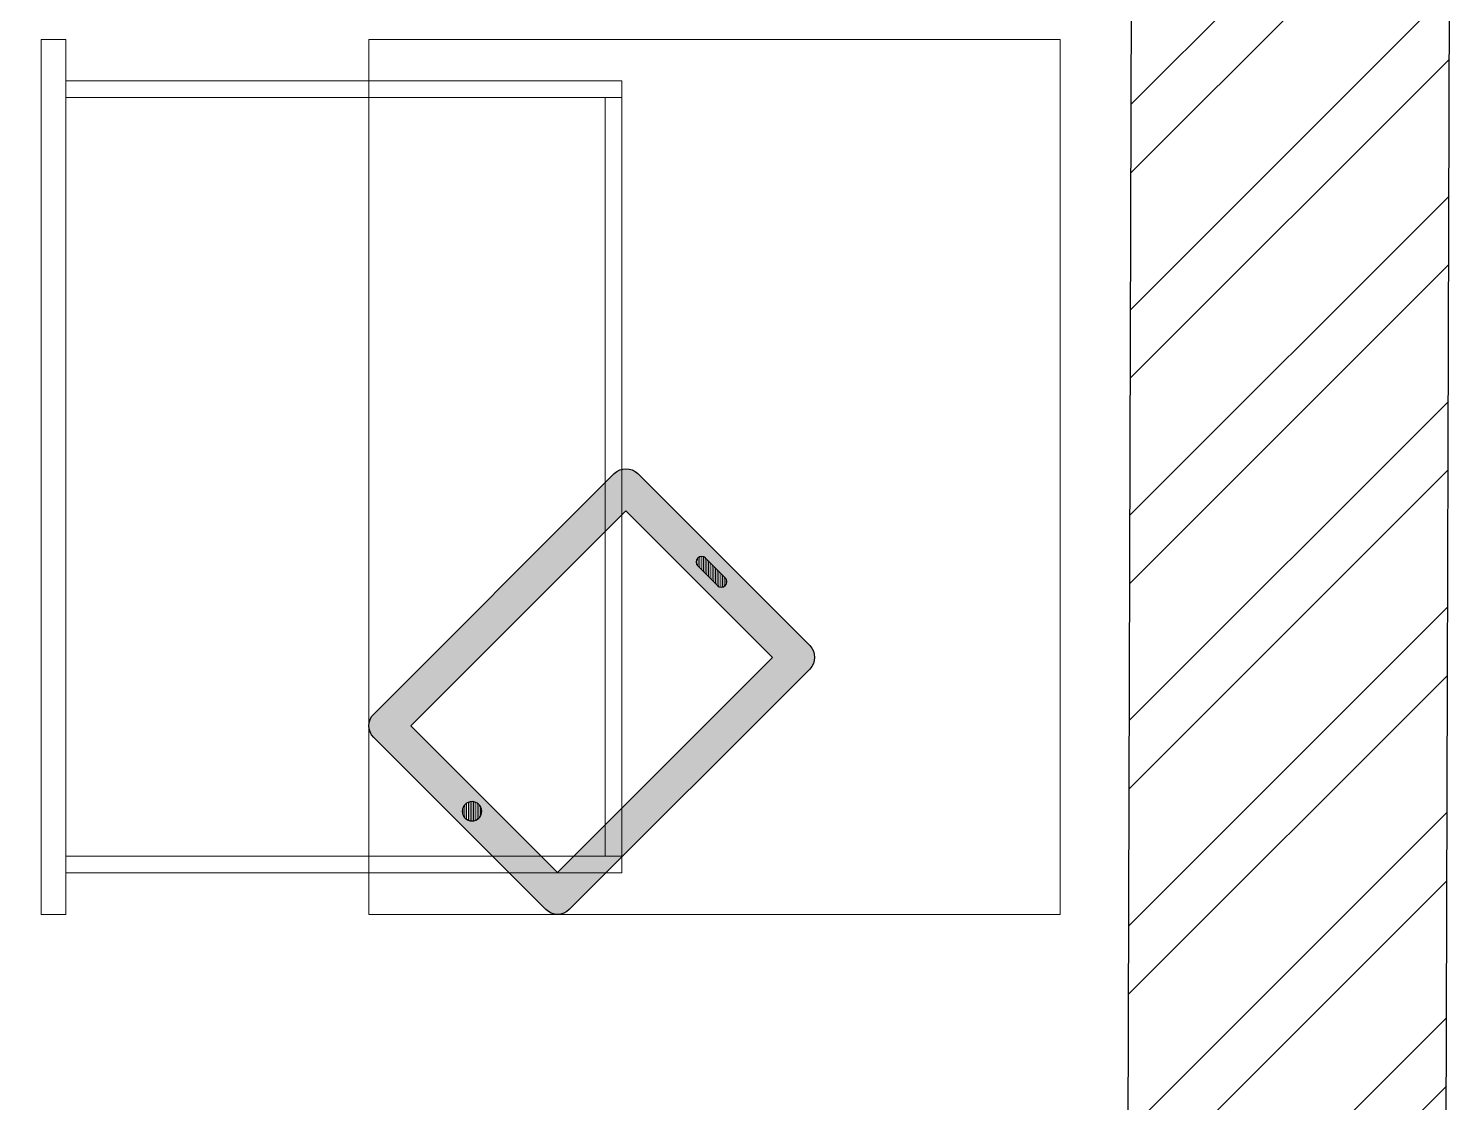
# Model space of a CAD drawing. Header units: millimetres. Extents: x 1938400 to 1950615, y 37176 to 49190.
# Drawn here: x 1949567 to 1950598, y 44953 to 45730 of the extents above; entities that cross this region are included whole.
import ezdxf

# ---------------------------------------------------------------- set-up
doc = ezdxf.new("R2010")
doc.units = ezdxf.units.MM
doc.header["$LTSCALE"] = 40
doc.linetypes.add('CONTINOUS', pattern=[0])
doc.layers.add('A-CARPET AREA', color=3, linetype='CONTINOUS', lineweight=0, true_color=0x0aff0a)
doc.layers.add('A-WALL', color=1, linetype='Continuous')
doc.layers.add('LENS-FURNITURE', color=13, linetype='Continuous', lineweight=9)
doc.layers.add('LN-HATCH', color=251, linetype='Continuous', lineweight=0)

# ---------------------------------------------------------------- blocks, each defined once
blk = doc.blocks.new('A$Cbc15f9d8')
at = {"layer": 'LN-HATCH'}
h = blk.add_hatch(dxfattribs=at)
h.set_pattern_fill('ANSI32', color=256, scale=11, angle=180)
h.set_pattern_definition([(225, (-4658256.187308483, -44958.98772636195), (74.08711299882052, -74.08711299882054), []), (225, (-4658305.578738483, -44958.98772636195), (74.08711299882052, -74.08711299882054), [])])
h.paths.add_polyline_path([(-1249.826642777771, 784.1614988286746), (-1250.520678231493, 554.1625459733186), (8628.43434465118, 524.3522144289454), (8616.460724287668, -3443.629720058409), (8846.45967714302, -3444.323755512595), (8846.59284615889, -3394.323932853178), (8859.127332961187, 753.6571318301138)])
h.paths.add_polyline_path([(-1242.361235323362, 3258.150235200184), (-3302.351856553927, 3264.366378836218), (-3309.029684644193, 1051.376454184181), (-3079.030731787905, 1050.682418729528), (-3073.046939152293, 3033.673390525743), (-1473.054223633371, 3028.845317798551), (-1479.650577996857, 842.8552702207817), (-1249.651625141501, 842.1612347665941)])
h.paths.add_polyline_path([(-2280.515988847241, 557.2706177913349), (-2279.646935756318, 845.2693065846105), (-2872.644235945307, 847.058711038786), (-2873.51328903623, 559.0600222455105)])
h.paths.add_polyline_path([(-3321.187375280076, -2977.60520258185), (-3091.188422424719, -2978.299238036503), (-3080.512346606702, 559.6846541546983), (-3310.511299462989, 560.3786896093517)])
h.paths.add_polyline_path([(-3092.57045824267, -3436.297152853688), (-3322.569411098957, -3435.6031173995), (-3332.005275733769, -6562.58888079191), (-3102.006322878413, -6563.282916246098)])
h.paths.add_polyline_path([(-2508.571574180387, -8077.080524593709), (-2507.808135180734, -7824.081676452071), (-3105.805412605405, -7822.27718427044), (-3104.094464333728, -7255.279765708488), (-3334.093417189084, -7254.585730253835), (-3336.567804461346, -8074.581996956956)])
h.paths.add_polyline_path([(2268.127875007689, -7852.493409803253), (2270.710893915966, -6996.497307000332), (1827.71291080676, -6995.160534364288), (1825.129891898483, -7851.156637166742), (1604.130898066796, -7850.489759621327), (1603.409704703837, -8089.488671502214), (2489.40567092225, -8092.16221677477), (2490.12686428614, -7853.163304893882)])
h.paths.add_polyline_path([(8832.376792507244, -8111.302507592016), (8836.857902007177, -6626.29120752553), (8836.800742821768, -6626.290969675989), (8837.008724780753, -6576.309496141154), (8607.009771924466, -6575.615460686503), (8603.162401469424, -7850.609655865584), (6990.169745136984, -7845.742355047844), (6989.385183319448, -8105.741171319619)])
at = {"layer": 'A-WALL'}
for p, q in [((8846.45967714302, -3444.323755512595), (8859.127332961187, 753.6571318301138)), ((8616.460724287668, -3443.629720058409), (8628.43434465118, 524.3522144289454))]:
    blk.add_line(p, q, dxfattribs=at)
blk = doc.blocks.new('TRIAL SET CABINET 633x500')
at = {"layer": 'LENS-FURNITURE', "true_color": 0xc7c8ca}
h = blk.add_hatch(color=9, dxfattribs=at)
h.dxf.hatch_style = 1
edge = h.paths.add_edge_path()
edge.add_line((-8.54246803093703, -981.9670201920668), (115.9083254579454, -857.5162267031847))
edge.add_arc((107.4230440836399, -849.030945328879), 12.00000000009463, 315, 405)
edge.add_line((115.9083254579454, -840.5456639545736), (-58.03994271345434, -666.5973957831737))
edge.add_arc((-66.52522408775982, -675.0826771574792), 12.00000000009463, 45.00000000000002, 135)
edge.add_line((-75.01050546206531, -666.5973957831737), (-199.4612989509478, -791.0481892720562))
edge.add_arc((-190.9760175766423, -799.5334706454303), 11.99999999943607, 135.0000000031442, 225.0000000031442)
edge.add_line((-199.4612989500165, -808.0187520197359), (-25.5130307786167, -981.967020191136))
edge.add_arc((-17.02774940431143, -973.4817388177615), 11.99999999943609, 224.9999999968572, 314.9999999968573)
h.paths.add_polyline_path([(-17.02774940524252, -955.0969625067663), (89.03826777357607, -849.0309453279477), (-66.52522408775982, -693.4674534666119), (-172.5912412665784, -799.5334706454305)], flags=16)
edge = h.paths.add_edge_path(flags=16)
edge.add_line((-138.2965623782947, -741.9042679787381), (-124.1544267544522, -727.7621323548956))
edge.add_arc((-121.3259996296837, -730.5905594796641), 4.000000000031514, 45.00000000000051, 134.9999999999996, ccw=False)
edge.add_arc((-121.3259996296838, -730.5905594796641), 4.000000000031584, -45.000000000000625, 44.999999999999375, ccw=False)
edge.add_line((-118.4975725049153, -733.4189866044327), (-132.6397081287578, -747.561122228275))
edge.add_arc((-135.4681352535263, -744.7326951035067), 4.000000000031524, 225.0000000000006, 314.99999999999966, ccw=False)
edge.add_arc((-135.4681352535261, -744.7326951035066), 4.000000000031665, 135.0000000000006, 225.0000000000006, ccw=False)
edge = h.paths.add_edge_path(flags=16)
edge.add_arc((44.84409394953398, -910.9027886827243), 7, 0, 360)
at = {"layer": 'LENS-FURNITURE', "lineweight": 0, "true_color": 0x939598}
h = blk.add_hatch(dxfattribs=at)
h.set_pattern_fill('ANSI31', color=252, scale=10, angle=405)
h.set_pattern_definition([(90, (-3772352.875833935, -3684050.327587578), (-1.25, 2e-16), [])])
edge = h.paths.add_edge_path()
edge.add_line((-138.2965623782947, -741.9042679787381), (-124.1544267544522, -727.7621323548956))
edge.add_arc((-121.3259996296837, -730.5905594796641), 4.000000000031514, 45.00000000000051, 134.9999999999996, ccw=False)
edge.add_arc((-121.3259996296838, -730.5905594796641), 4.000000000031584, -45.000000000000625, 44.999999999999375, ccw=False)
edge.add_line((-118.4975725049153, -733.4189866044327), (-132.6397081287578, -747.561122228275))
edge.add_arc((-135.4681352535263, -744.7326951035067), 4.000000000031524, 225.0000000000006, 314.99999999999966, ccw=False)
edge.add_arc((-135.4681352535261, -744.7326951035066), 4.000000000031665, 135.0000000000006, 225.0000000000006, ccw=False)
edge = h.paths.add_edge_path()
edge.add_arc((44.84409394953398, -910.9027886827243), 7, 0, 360)
blk.add_circle((0, 0), 50.09224864585668)
at = {"layer": 'LENS-FURNITURE'}
blk.add_lwpolyline([(119.4230440827086, -352.4817388160154), (119.4230440827086, -985.4817388160156), (-380.5769559172913, -985.4817388160156), (-380.5769559172913, -352.4817388160154)], close=True, dxfattribs=at)
at = {"layer": 'LENS-FURNITURE', "color": 146, "true_color": 0x105689}
for points in [[(338.5359051078558, -352.4817388160154), (338.5359051078558, -985.4817388160156), (356.5359051078559, -985.4817388160156), (356.5359051078559, -352.4817388160154)], [(-63.4640948921442, -382.4817388160154), (-63.4640948921442, -394.4817388160154), (338.5359051078558, -394.4817388160154), (338.5359051078558, -382.4817388160154)], [(-63.4640948921442, -394.4817388160154), (-63.4640948921442, -943.4817388160153), (-51.4640948921442, -943.4817388160153), (-51.4640948921442, -394.4817388160154)], [(-63.4640948921442, -955.4817388160152), (-63.4640948921442, -943.4817388160153), (338.5359051078558, -943.4817388160153), (338.5359051078558, -955.4817388160152)]]:
    blk.add_lwpolyline(points, close=True, dxfattribs=at)
at = {"layer": 'LENS-FURNITURE', "color": 18, "lineweight": 30, "true_color": 0x000000}
for points in [[(-8.54246803093703, -981.9670201920668), (115.9083254579454, -857.5162267031847, 0.4142135623730951), (115.9083254579454, -840.5456639545736), (-58.03994271345434, -666.5973957831737, 0.4142135623730951), (-75.01050546206531, -666.5973957831737), (-199.4612989509478, -791.0481892720562, 0.4142135623730951), (-199.4612989500165, -808.0187520197359), (-25.51303077861669, -981.967020191136, 0.4142135623730951)], [(-138.2965623782947, -741.9042679787381), (-124.1544267544522, -727.7621323548956, -0.4142135623730951), (-118.4975725049153, -727.7621323548956), (-118.4975725049153, -727.7621323548956, -0.4142135623730951), (-118.4975725049153, -733.4189866044327), (-132.6397081287578, -747.561122228275, -0.4142135623730951), (-138.2965623782947, -747.561122228275), (-138.2965623782947, -747.561122228275, -0.4142135623730951)]]:
    blk.add_lwpolyline(points, format="xyb", close=True, dxfattribs=at)
blk.add_lwpolyline([(-17.02774940524252, -955.0969625067663), (89.03826777357607, -849.0309453279477), (-66.52522408775982, -693.4674534666119), (-172.5912412665784, -799.5334706454305)], close=True, dxfattribs=at)
blk.add_circle((44.84409394953398, -910.9027886827243), 7, dxfattribs=at)

msp = doc.modelspace()

# ---------------------------------------------------------------- block references
at = {"layer": 'A-CARPET AREA'}
msp.add_blockref('A$Cbc15f9d8', (1941738.794164159, 45925.31984486948), dxfattribs=at)
at = {"layer": 'LENS-FURNITURE', "xscale": -1}
msp.add_blockref('TRIAL SET CABINET 633x500', (1949932.833512078, 46074.67205929842), dxfattribs=at)

doc.saveas('drawing.dxf')
